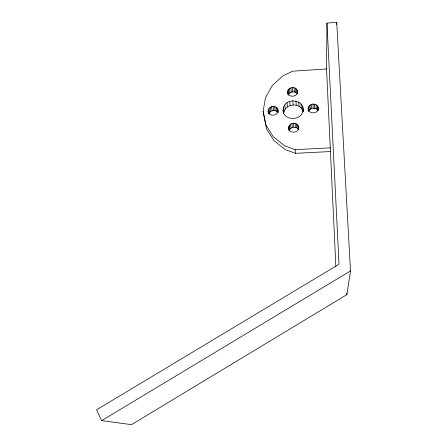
<?xml version="1.0" encoding="UTF-8"?>
<svg xmlns="http://www.w3.org/2000/svg" width="447" height="447" viewBox="0 0 447 447"><rect width="100%" height="100%" fill="white"/><g stroke="black" fill="none" stroke-linecap="round" stroke-linejoin="round"><path stroke-width="0.67" d="M335.865 266.44L326.545 68.961L326.947 23.065L336.72 22.35L350.493 270.938L346.894 294.629L131.491 424.65L101.676 420.621L96.507 409.849L339.022 264.261L326.947 23.065M336.652 24.445L336.72 22.35M318.286 108.191C318.499 114.885 306.564 114.125 308.374 107.386C310.062 101.938 319.415 103.654 318.303 109.565M298.702 127.484C298.898 134.268 286.868 133.452 288.779 126.624C290.522 121.143 299.725 122.858 298.803 128.786M303.139 109.079C303.262 122.394 279.906 121.221 283.487 107.464C286.963 96.664 305.29 100.033 303.301 111.806M283.633 113.761L283.962 111.554L283.487 107.464M287.583 92.211C287.477 86.573 297.138 85.824 297.523 91.601C297.657 97.262 287.941 98.016 287.583 92.211L287.762 94.032M268.111 111.13C268.01 105.436 277.76 104.671 278.073 110.549C278.202 116.27 268.396 117.036 268.111 111.13L268.546 113.823M330.294 151.561L295.512 153.327L285.298 149.622L273.894 140.604L266.518 128.775L263.138 111.415L265.395 97.859L272.284 85.567L283.046 75.755L292.763 71.168L326.545 68.961M308.547 111.493C309.788 107.643 315.856 106.939 317.783 110.543M298.456 129.596C296.562 125.914 290.433 126.646 289.198 130.524L288.779 126.624M283.962 111.554C286.611 102.961 301.211 102.642 303.088 111.811M296.49 89.076L296.808 93.35C294.366 90.702 289.399 91.674 288.209 95.094L287.79 90.842M277.062 107.978L277.609 112.057C275.184 109.336 270.178 110.353 268.982 113.789L268.329 109.739M101.676 420.621L350.493 270.938M263.138 111.42L265.831 124.875L273.29 136.816L284.834 145.923L295.171 149.656L330.383 147.845M269.01 108.453L269.658 112.521M270.094 107.403L270.726 111.482M271.469 106.688L272.083 110.778M273 106.38L273.598 110.47M274.536 106.509L275.117 110.599M275.939 107.056L276.503 111.141M277.799 109.18L278.246 112.571M283.068 110.253L283.465 113.639M284.84 104.894L285.298 109.012M288.572 128.043L288.779 129.988M286.996 102.793L287.427 106.934M289.46 125.311L289.868 129.228M290.55 124.244L290.947 128.172M291.941 123.517L292.316 127.456M289.745 101.368L290.142 105.52M288.455 89.573L288.868 93.836M289.527 88.534L289.924 92.814M295.171 149.656L295.512 153.327M293.495 123.21L293.852 127.149M290.891 87.824L291.271 92.11M295.065 123.344L295.406 127.283M292.813 100.748L293.176 104.911M292.416 87.517L292.779 91.808M293.953 87.634L294.299 91.926M296.495 123.914L296.814 127.848M295.92 100.994L296.244 105.157M297.646 124.858L297.953 128.781M298.406 126.088L298.657 129.351M295.361 88.171L295.69 92.456M297.233 90.255L297.501 93.915M298.747 102.089L299.043 106.246M301.032 103.933L301.3 108.068M302.546 106.341L302.798 110.454M346.822 293.238L346.894 294.629M308.179 108.783L308.268 110.834M308.374 107.386L308.519 110.806M309.039 106.09L309.212 110.213M310.117 105.034L310.274 109.169M311.498 104.319L311.637 108.459M313.045 104.006L313.168 108.152M314.61 104.129L314.716 108.28M316.046 104.682L316.13 108.828M317.202 105.609L317.275 109.744M317.979 106.816L318.041 110.94"/></g></svg>
